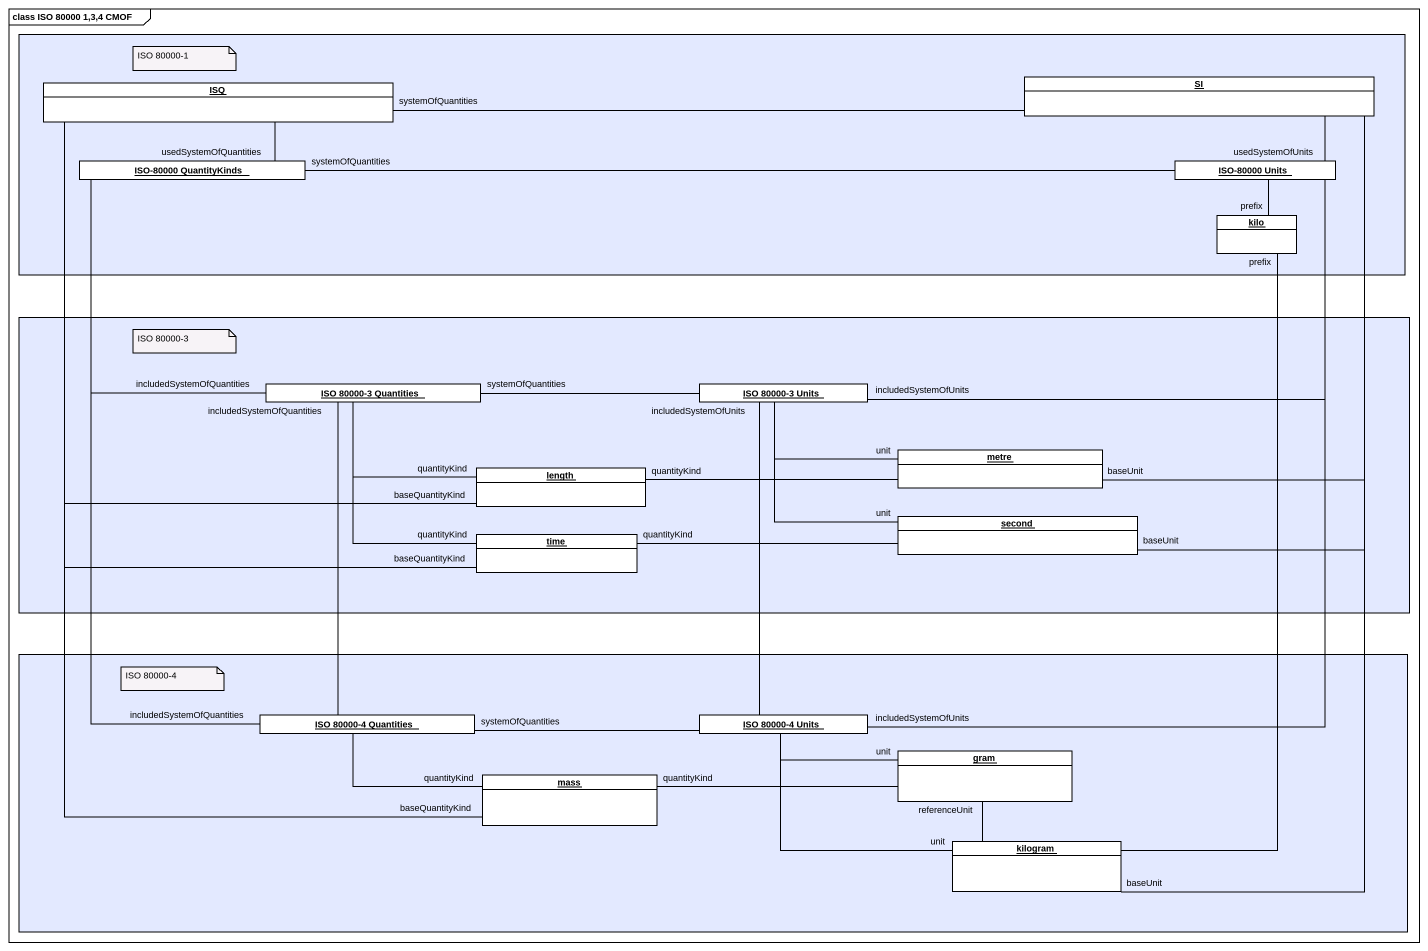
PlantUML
@startuml
mainframe class ISO 80000 1,3,4 CMOF
hide circle
hide empty members
rectangle " " as rectangle1 #E3E9FF {
  object ISQ #FFFFFF
  object SI #FFFFFF
  object "ISO-80000 QuantityKinds" as ISO_80000_QuantityKinds #FFFFFF
  object "ISO-80000 Units" as ISO_80000_Units #FFFFFF
  object kilo #FFFFFF
}
rectangle " " as rectangle2 #E3E9FF {
  object "ISO 80000-3 Quantities" as ISO_80000_3_Quantities #FFFFFF
  object "ISO 80000-3 Units" as ISO_80000_3_Units #FFFFFF
  object length #FFFFFF
  object metre #FFFFFF
  object time #FFFFFF
  object second #FFFFFF
}
rectangle " " as rectangle3 #E3E9FF {
  object "ISO 80000-4 Quantities" as ISO_80000_4_Quantities #FFFFFF
  object "ISO 80000-4 Units" as ISO_80000_4_Units #FFFFFF
  object mass #FFFFFF
  object gram #FFFFFF
  object kilogram #FFFFFF
}
ISQ -right- SI : systemOfQuantities
ISO_80000_QuantityKinds -up- ISQ : usedSystemOfQuantities
ISO_80000_QuantityKinds -right- ISO_80000_Units : systemOfQuantities
ISO_80000_Units -up- SI : usedSystemOfUnits
kilo -up- ISO_80000_Units : prefix
kilo -- kilogram : prefix
ISO_80000_3_Quantities -up- ISO_80000_QuantityKinds : includedSystemOfQuantities
ISO_80000_3_Quantities -right- ISO_80000_3_Units : systemOfQuantities
ISO_80000_3_Quantities -- ISO_80000_4_Quantities : includedSystemOfQuantities
ISO_80000_3_Units -right- ISO_80000_Units : includedSystemOfUnits
ISO_80000_3_Units -- ISO_80000_4_Units : includedSystemOfUnits
length -up- ISQ : baseQuantityKind
length -left- ISO_80000_3_Quantities : quantityKind
metre -up- SI : baseUnit
metre -left- ISO_80000_3_Units : unit
metre -left- length : quantityKind
time -up- ISQ : baseQuantityKind
time -up- ISO_80000_3_Quantities : quantityKind
second -up- SI : baseUnit
second -up- ISO_80000_3_Units : unit
second -left- time : quantityKind
ISO_80000_4_Quantities -up- ISO_80000_QuantityKinds : includedSystemOfQuantities
ISO_80000_4_Quantities -right- ISO_80000_4_Units : systemOfQuantities
ISO_80000_4_Units -up- ISO_80000_Units : includedSystemOfUnits
mass -up- ISQ : baseQuantityKind
mass -left- ISO_80000_4_Quantities : quantityKind
gram -left- ISO_80000_4_Units : unit
gram -left- mass : quantityKind
gram -- kilogram : referenceUnit
kilogram -up- SI : baseUnit
kilogram -left- ISO_80000_4_Units : unit
note as N1
  ISO 80000-1
end note
note as N2
  ISO 80000-3
end note
note as N3
  ISO 80000-4
end note
@enduml
